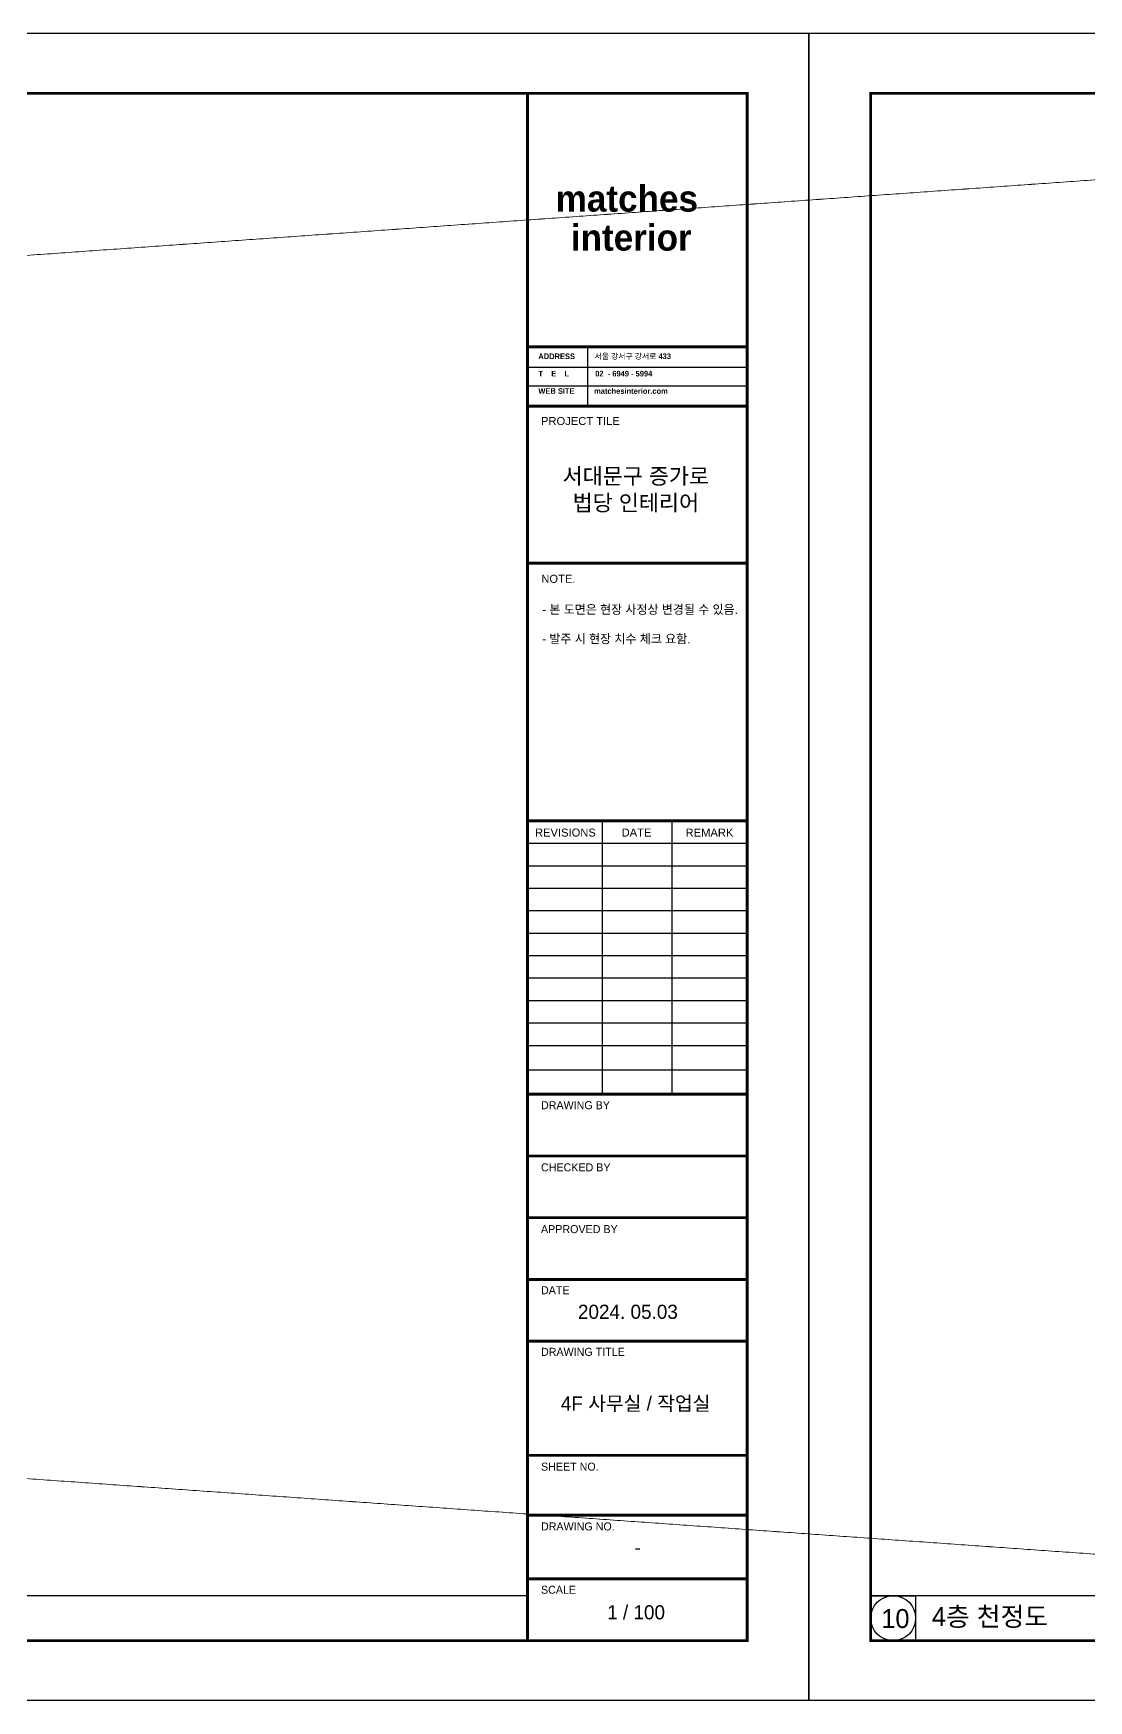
# Model space of a CAD drawing. Header units: millimetres. Extents: x -224448 to 1592092, y -164641 to 319001.
# Drawn here: x 256192 to 274993, y 75662 to 105362 of the extents above; entities that cross this region are included whole.
import ezdxf
from ezdxf.enums import TextEntityAlignment as Align

# ---------------------------------------------------------------- set-up
doc = ezdxf.new("R2010")
doc.units = ezdxf.units.MM
doc.linetypes.add('CEN', pattern=[62, 60, -1, 0, -1])
doc.layers.get('Defpoints').update_dxf_attribs({"color": 35})
doc.layers.add('I_CEN', color=1, linetype='CEN', lineweight=13)
for name, color, linetype in [('I_FORMAT', 7, 'Continuous'), ('I_HAT', 8, 'Continuous'), ('Layer 1', 7, 'Continuous')]:
    doc.layers.add(name, color=color, linetype=linetype)
doc.styles.add('HY울릉도', font='')
doc.styles.add('sim', font='')
doc.styles.get("Standard").update_dxf_attribs({"font": 'arial.ttf'})
doc.styles.get('HY울릉도').set_extended_font_data('HY울릉도L')
doc.styles.get('sim').set_extended_font_data('Pretendard Variable Light')

# ---------------------------------------------------------------- blocks, each defined once
blk = doc.blocks.new('FR1')
at = {"layer": 'Defpoints'}
blk.add_lwpolyline([(89059, 47504), (131059, 47504), (131059, 17804), (89059, 17804)], close=True, dxfattribs=at)
at = {"layer": 'I_FORMAT'}
for p, q in [((127113, 41920), (127113, 40862)), ((126043, 41560), (129958, 41560)), ((126044, 41224), (129963, 41224)), ((127379, 28591), (127379, 33460)), ((128619, 28607), (128619, 33477)), ((126044, 33077), (129959, 33077)), ((126044, 32677), (129959, 32677)), ((126044, 32277), (129959, 32277)), ((126044, 31877), (129959, 31877)), ((126044, 31477), (129959, 31477)), ((126044, 31077), (129959, 31077)), ((126044, 30677), (129959, 30677)), ((126044, 30277), (129959, 30277)), ((126044, 29877), (129959, 29877)), ((126044, 29477), (129959, 29477)), ((126044, 29042), (129959, 29042)), ((126044, 19673), (90159, 19673))]:
    blk.add_line(p, q, dxfattribs=at)
for points, const_width in [([(126044, 18873), (90159, 18873), (90159, 46435), (126044, 46435)], 50.2), ([(126044, 46435), (126044, 18864)], 50.2), ([(126044, 46435), (129959, 46435), (129959, 18873), (126044, 18873)], 50.2), ([(126044, 41920), (129959, 41920)], 50.2), ([(126044, 40863), (129952, 40863)], 50.2), ([(126044, 38066), (129959, 38066)], 50.2), ([(126044, 33477), (129959, 33477)], 50.2), ([(126044, 28607), (129959, 28607)], 50.2), ([(129959, 28607), (126459, 28607)], 20), ([(126044, 27507), (129959, 27507)], 50.2), ([(126044, 26407), (129959, 26407)], 50.2), ([(126044, 25307), (129959, 25307)], 50.2), ([(126044, 24207), (129959, 24207)], 50.2), ([(126044, 22173), (129959, 22173)], 50.2), ([(126459, 22173), (129959, 22173)], 30), ([(126044, 21107), (129959, 21107)], 50.2), ([(126459, 21107), (129959, 21107)], 30), ([(126044, 19973), (129959, 19973)], 50.2), ([(126459, 19973), (129959, 19973)], 30)]:
    blk.add_lwpolyline(points, dxfattribs=dict(at, const_width=const_width))
blk.add_lwpolyline([(90159, 19673), (90959, 19673), (90959, 18873), (90159, 18873)], close=True, dxfattribs=at)
blk.add_circle((90559, 19273), 400, dxfattribs=at)
for s, height, p in [('PROJECT TILE', 142.54, (126285, 40527)), ('NOTE.', 142.5, (126291, 37716))]:
    blk.add_text(s, height=height, dxfattribs=at).set_placement(p)
for s, p in [('REVISIONS', (126720, 33267)), ('DATE', (127987, 33267)), ('REMARK', (129287, 33266))]:
    blk.add_text(s, height=142.5, dxfattribs=at).set_placement(p, align=Align.MIDDLE_CENTER)
at = {"layer": 'I_FORMAT', "style": 'sim'}
for s, height, p in [('DRAWING BY', 142.5, (126285, 28339)), ('CHECKED BY', 142.5, (126285, 27232)), ('APPROVED BY', 142.54, (126285, 26132)), ('DATE', 142.5, (126285, 25043)), ('2024. 05.03', 252, (126943, 24605)), ('DRAWING TITLE', 142.54, (126285, 23946)), ('SHEET NO.', 142.5, (126285, 21901)), ('DRAWING NO.', 142.54, (126285, 20836)), ('SCALE', 142.5, (126285, 19708))]:
    blk.add_text(s, height=height, dxfattribs=at).set_placement(p)
blk.add_text('-', height=252, dxfattribs=at).set_placement((128009, 20534), align=Align.MIDDLE_CENTER)
at = {"layer": 'I_FORMAT', "insert": (126238, 41801), "char_height": 142.538, "width": 4018.9, "attachment_point": 1, "line_spacing_factor": 0.93}
blk.add_mtext('{\\fPretendard Variable SemiBold|b0|i0|c129|p2;\\H0.7x;ADDRESS\\fArial|b0|i0|c129|p34;         \\fPretendard Variable SemiBold|b0|i0|c129|p2;서울 강서구 강서로 433\\P\\fArial|b0|i0|c129|p34;\\P\\fPretendard Variable SemiBold|b0|i0|c129|p2;T    E    L\\fArial|b0|i0|c129|p34;            \\fPretendard Variable SemiBold|b0|i0|c129|p2;02  - 6949 - 5994\\P\\fArial|b0|i0|c129|p34;\\P\\fPretendard Variable SemiBold|b0|i0|c129|p2;WEB SITE\\fArial|b0|i0|c129|p34;         \\fPretendard Variable SemiBold|b0|i0|c129|p2;matchesinterior.com}', dxfattribs=at)
at = {"layer": 'I_FORMAT', "insert": (127975, 39364), "char_height": 285.08, "width": 8812.01, "attachment_point": 5}
blk.add_mtext('{\\fPretendard Variable SemiBold|b0|i0|c129|p2;서대문구 증가로\\P법당 인테리어}', dxfattribs=at)
at = {"layer": 'I_FORMAT', "linetype": 'ByBlock', "insert": (126306, 37319), "char_height": 156.79, "width": 3464.85, "attachment_point": 1, "style": 'HY울릉도'}
blk.add_mtext('{\\fPretendard Variable Light|b0|i0|c129|p2;- 본 도면은 현장 사정상 변경될 수 있음.\\P\\P- 발주 시 현장 치수 체크 요함.}', dxfattribs=at)
at = {"layer": 'I_FORMAT', "insert": (127979, 19376), "char_height": 252, "width": 4626.3, "attachment_point": 5, "style": 'sim'}
blk.add_mtext('1 / 100', dxfattribs=at)
at = {"layer": 'Layer 1', "color": 250, "char_height": 467.28, "attachment_point": 7}
for s, insert in [('\\fPoppins|b1|i0|c0|p34;\\W1;matches', (126547, 44321)), ('\\fPoppins|b1|i0|c0|p34;\\W1;interior', (126817, 43626))]:
    blk.add_mtext(s, dxfattribs=dict(at, insert=insert))

msp = doc.modelspace()

# ---------------------------------------------------------------- linework, layer by layer
at = {"layer": 'I_CEN'}
for p, q in [((-107990, 105361.633), (312010, 75661.633)), ((312010, 105361.633), (-107990, 75661.633))]:
    msp.add_line(p, q, dxfattribs=at)

# ---------------------------------------------------------------- block references
at = {"layer": 'I_HAT'}
for p in [(138951.42, 57857.947), (180951.42, 57857.947)]:
    msp.add_blockref('FR1', p, dxfattribs=at)

# ---------------------------------------------------------------- texts
at = {"layer": 'I_FORMAT', "attachment_point": 5, "style": 'sim'}
for s, insert, char_height, width in [('4F 사무실 / 작업실', (266922.298, 80942.719), 252, 4626.30431), ('\\pxql;10', (274993.765, 77122.024), 337.5, 7388.34687), ('\\pxql;4층 천정도', (275893.874, 77142.024), 337.5, 7388.34687)]:
    msp.add_mtext(s, dxfattribs=dict(at, insert=insert, char_height=char_height, width=width))

doc.saveas('drawing.dxf')
